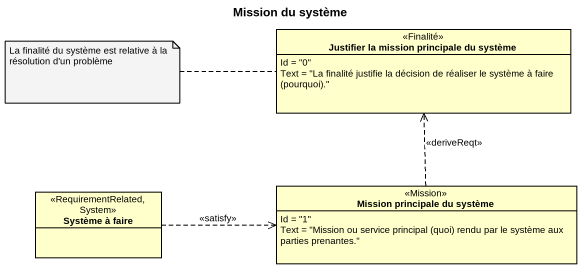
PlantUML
@startuml
title Mission du système
hide circle
hide empty members
class "Justifier la mission principale du système" as Justifier_la_mission <<Finalité>> {
  Id = "0"
  {field} Text = "La finalité justifie la décision de réaliser le système à faire (pourquoi)."
}
class "Système à faire" as Système_à_faire <<RequirementRelated, System>>
class "Mission principale du système" as Mission_principale_du <<Mission>> {
  Id = "1"
  {field} Text = "Mission ou service principal (quoi) rendu par le système aux parties prenantes."
}
Système_à_faire .right.> Mission_principale_du : <<satisfy>>
Mission_principale_du .up.> Justifier_la_mission : <<deriveReqt>>
note left of Justifier_la_mission : La finalité du système est relative à la résolution d'un problème
@enduml
